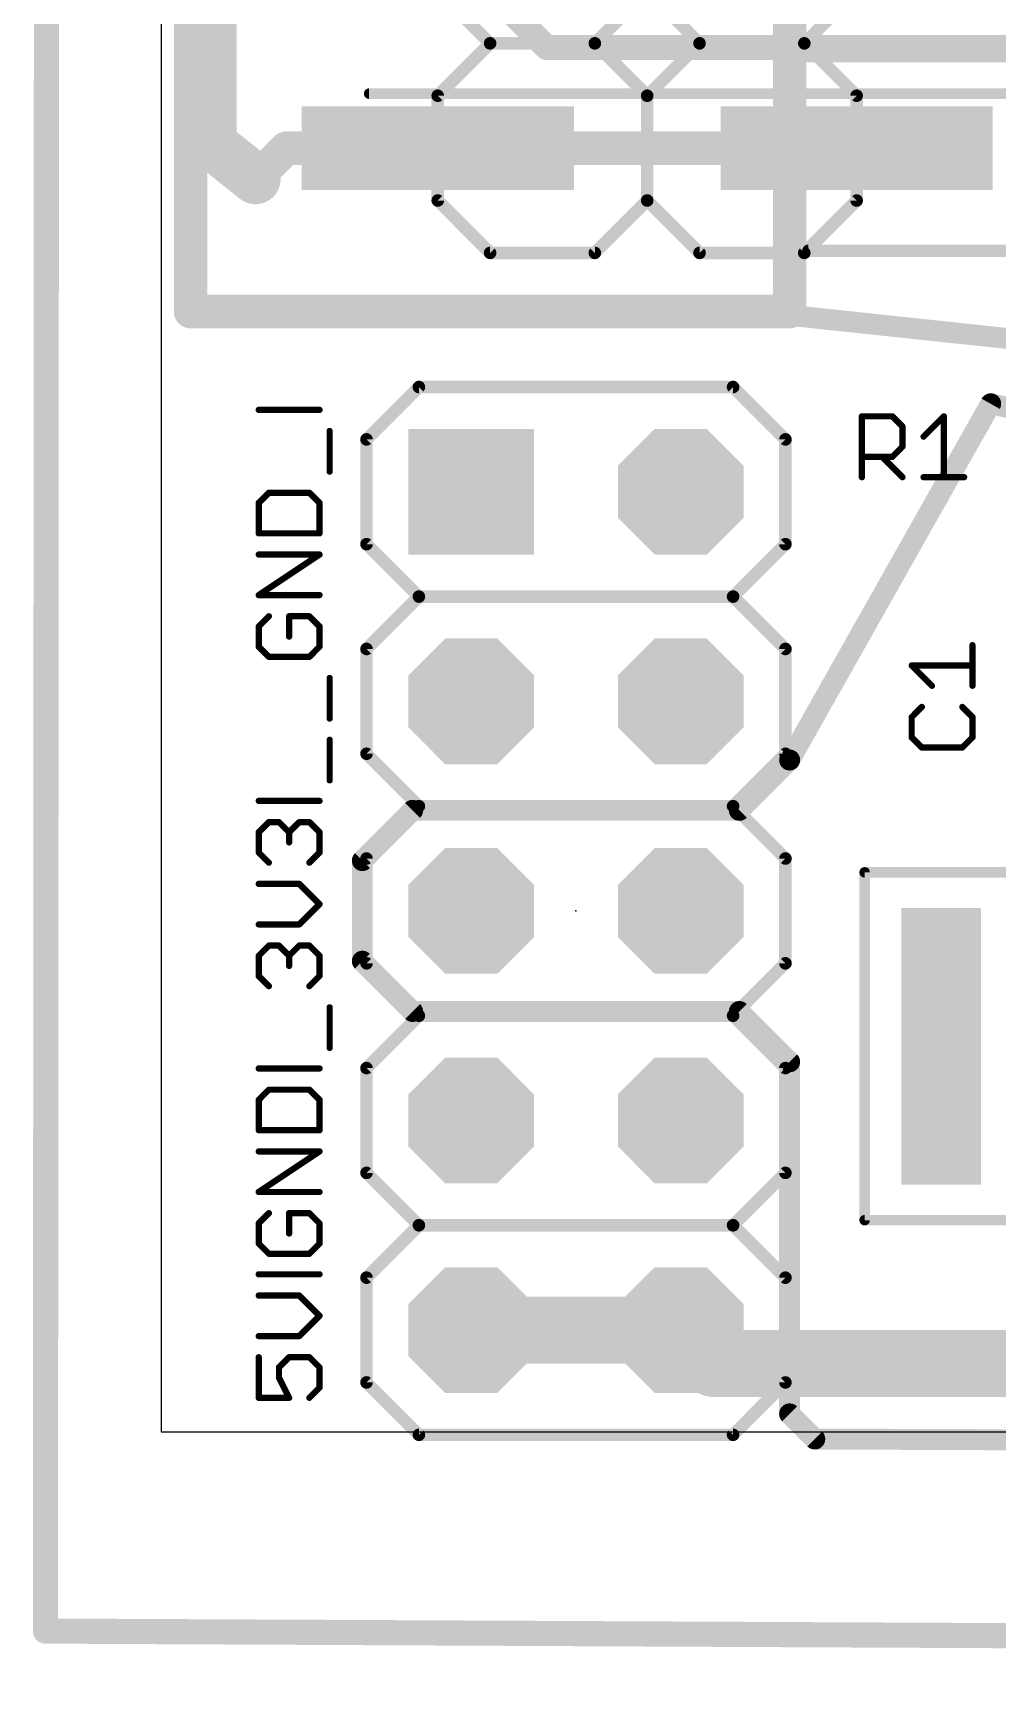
# Model space of a CAD drawing. Extents: x -1.6 to 81.6, y -2 to 51.3.
# Drawn here: x -1.56 to 10.14, y -1.96 to 17.96 of the extents above; entities that cross this region are included whole.
import ezdxf

# ---------------------------------------------------------------- set-up
doc = ezdxf.new("R2010")
doc.units = 0
for name, color, linetype in [('1', 22, 'CONTINUOUS'), ('16', 175, 'CONTINUOUS'), ('17', 82, 'CONTINUOUS'), ('20', 7, 'CONTINUOUS'), ('21', 253, 'CONTINUOUS'), ('22', 253, 'CONTINUOUS'), ('23', 7, 'CONTINUOUS'), ('25', 253, 'CONTINUOUS')]:
    doc.layers.add(name, color=color, linetype=linetype)

# ---------------------------------------------------------------- blocks, each defined once
blk = doc.blocks.new('SQUAREP')
blk.add_solid([(-0.5, -0.5), (0.5, -0.5), (-0.5, 0.5), (0.5, 0.5)])
blk = doc.blocks.new('OCTAGONP')
at = {"const_width": 0.5}
blk.add_lwpolyline([(-0.25, -0.1036), (-0.25, 0.1036), (-0.1036, 0.25), (0.1036, 0.25), (0.25, 0.1036), (0.25, -0.1036), (0.1036, -0.25), (-0.1036, -0.25), (-0.25, -0.1036), (-0.25, 0.1036)], dxfattribs=at)
blk = doc.blocks.new('RECT')
blk.add_solid([(-0.5, -0.5), (0.5, -0.5), (-0.5, 0.5), (0.5, 0.5)])

msp = doc.modelspace()

# ---------------------------------------------------------------- linework, layer by layer
at = {"layer": '1'}
for points, const_width in [([(0.3556, 41.0972), (0.3556, 14.5796)], 0.4064), ([(4.6736, 17.78), (3.3528, 19.1008)], 0.3048), ([(0.6096, 18.4404), (0.6096, 16.6116)], 0.6096), ([(7.62, 14.5796), (7.62, 18.6944)], 0.4064), ([(8.89, 17.78), (4.6736, 17.78)], 0.3048), ([(27.94, 17.78), (8.89, 17.78)], 0.3048), ([(7.62, 17.7292), (38.6588, 17.7292)], 0.254), ([(7.6708, 14.5288), (7.62, 17.7292)], 0.254), ([(0.6096, 16.6116), (1.1424, 16.1854)], 0.6096), ([(1.5178, 16.5608), (1.1424, 16.1854)], 0.4064), ([(8.4328, 16.5608), (1.5178, 16.5608)], 0.4064), ([(0.3556, 14.5796), (7.62, 14.5796)], 0.4064), ([(37.7952, 11.3284), (7.6708, 14.5288)], 0.254), ([(10.0584, 13.462), (7.62, 9.144)], 0.254), ([(10.9728, 13.2588), (10.0584, 13.462)], 0.254), ([(7.62, 9.144), (7.0104, 8.5344)], 0.254), ([(3.048, 8.5344), (2.4384, 7.9248)], 0.254), ([(7.0104, 8.5344), (3.048, 8.5344)], 0.254), ([(2.4384, 7.9248), (2.4384, 6.7056)], 0.254), ([(2.4384, 6.7056), (3.048, 6.096)], 0.254), ([(3.048, 6.096), (7.0104, 6.096)], 0.254), ([(7.0104, 6.096), (7.62, 5.4864)], 0.254), ([(7.62, 5.4864), (7.62, 1.2192)], 0.254), ([(3.7592, 2.2352), (6.2992, 2.2352)], 0.8128), ([(7.62, 1.2192), (7.9248, 0.9144)], 0.254), ([(7.9248, 0.9144), (20.8788, 0.8636)], 0.254)]:
    msp.add_lwpolyline(points, dxfattribs=dict(at, const_width=const_width))
for points, const_width in [([(4.6736, 17.8562, 1), (4.6736, 17.7038)], 0.1524), ([(8.89, 17.8562, 1), (8.89, 17.7038)], 0.1524), ([(8.89, 17.7038, 1), (8.89, 17.8562)], 0.1524), ([(4.6197, 17.7261, 1), (4.7275, 17.8339)], 0.1524), ([(7.62, 17.7927, 1), (7.62, 17.6657)], 0.127), ([(7.6835, 17.7302, 1), (7.5565, 17.7282)], 0.127), ([(0.7048, 16.7306, 1), (0.5144, 16.4926)], 0.3048), ([(0.4572, 16.6116, 1), (0.762, 16.6116)], 0.3048), ([(1.5178, 16.6624, 1), (1.5178, 16.4592)], 0.2032), ([(1.5896, 16.489, 1), (1.446, 16.6326)], 0.2032), ([(8.4328, 16.4592, 1), (8.4328, 16.6624)], 0.2032), ([(1.0472, 16.0664, 1), (1.2376, 16.3044)], 0.3048), ([(1.0705, 16.2572, 1), (1.2142, 16.1135)], 0.2032), ([(0.3556, 14.6812, 1), (0.3556, 14.478)], 0.2032), ([(7.62, 14.478, 1), (7.62, 14.6812)], 0.2032), ([(0.254, 14.5796, 1), (0.4572, 14.5796)], 0.2032), ([(7.5184, 14.5796, 1), (7.7216, 14.5796)], 0.2032), ([(7.6775, 14.5919, 1), (7.6641, 14.4657)], 0.127), ([(7.6073, 14.5278, 1), (7.7343, 14.5298)], 0.127), ([(10.0722, 13.524, 1), (10.0446, 13.4)], 0.127), ([(10.1137, 13.4308, 1), (10.0031, 13.4932)], 0.127), ([(7.5647, 9.1752, 1), (7.6753, 9.1128)], 0.127), ([(7.6649, 9.0991, 1), (7.5751, 9.1889)], 0.127), ([(3.048, 8.5979, 1), (3.048, 8.4709)], 0.127), ([(3.0929, 8.4895, 1), (3.0031, 8.5793)], 0.127), ([(6.9655, 8.5793, 1), (7.0553, 8.4895)], 0.127), ([(7.0104, 8.4709, 1), (7.0104, 8.5979)], 0.127), ([(2.5019, 7.9248, 1), (2.3749, 7.9248)], 0.127), ([(2.3935, 7.9697, 1), (2.4833, 7.8799)], 0.127), ([(2.4833, 6.7505, 1), (2.3935, 6.6607)], 0.127), ([(2.3749, 6.7056, 1), (2.5019, 6.7056)], 0.127), ([(3.048, 6.1595, 1), (3.048, 6.0325)], 0.127), ([(3.0031, 6.0511, 1), (3.0929, 6.1409)], 0.127), ([(7.0553, 6.1409, 1), (6.9655, 6.0511)], 0.127), ([(7.0104, 6.0325, 1), (7.0104, 6.1595)], 0.127), ([(7.6835, 5.4864, 1), (7.5565, 5.4864)], 0.127), ([(7.5751, 5.4415, 1), (7.6649, 5.5313)], 0.127), ([(3.7592, 2.4384, 1), (3.7592, 2.032)], 0.4064), ([(6.2992, 2.032, 1), (6.2992, 2.4384)], 0.4064), ([(7.6649, 1.2641, 1), (7.5751, 1.1743)], 0.127), ([(7.5565, 1.2192, 1), (7.6835, 1.2192)], 0.127), ([(7.925, 0.9779, 1), (7.9246, 0.8509)], 0.127), ([(7.8799, 0.8695, 1), (7.9697, 0.9593)], 0.127)]:
    msp.add_lwpolyline(points, format="xyb", dxfattribs=dict(at, const_width=const_width))
at = {"layer": '16'}
for points, const_width in [([(-1.405, -1.4133), (-1.3716, 51.129)], 0.3048), ([(6.7056, 1.8288), (6.2992, 2.2352)], 0.6096), ([(13.24, 1.8288), (6.7056, 1.8288)], 0.8128), ([(80.8248, -1.8072), (-1.405, -1.4133)], 0.3048)]:
    msp.add_lwpolyline(points, dxfattribs=dict(at, const_width=const_width))
for points, const_width in [([(6.407, 2.343, 1), (6.1914, 2.1274)], 0.3048), ([(6.7056, 2.032, 1), (6.7056, 1.6256)], 0.4064), ([(6.5978, 1.721, 1), (6.8134, 1.9366)], 0.3048), ([(-1.4046, -1.3371, 1), (-1.4054, -1.4894)], 0.1524), ([(-1.4812, -1.4132, 1), (-1.3288, -1.4133)], 0.1524)]:
    msp.add_lwpolyline(points, format="xyb", dxfattribs=dict(at, const_width=const_width))
at = {"layer": '20'}
for p, q in [((0, 51), (0, 1)), ((0, 1), (81, 1))]:
    msp.add_line(p, q, dxfattribs=at)
at = {"layer": '21'}
for points, const_width in [([(3.9878, 17.8308), (3.3528, 18.4658)], 0.1524), ([(5.8928, 18.4658), (5.2578, 17.8308)], 0.1524), ([(6.5278, 17.8308), (5.8928, 18.4658)], 0.1524), ([(8.4328, 18.4658), (7.7978, 17.8308)], 0.1524), ([(3.3528, 17.1958), (3.9878, 17.8308)], 0.1524), ([(5.2578, 17.8308), (3.9878, 17.8308)], 0.1524), ([(5.2578, 17.8308), (5.8928, 17.1958)], 0.1524), ([(5.8928, 17.1958), (6.5278, 17.8308)], 0.1524), ([(7.7978, 17.8308), (6.5278, 17.8308)], 0.1524), ([(7.7978, 17.8308), (8.4328, 17.1958)], 0.1524), ([(3.3528, 17.1958), (3.3528, 15.9258)], 0.1524), ([(5.8928, 17.1958), (5.8928, 15.9258)], 0.1524), ([(8.4328, 17.1958), (8.4328, 15.9258)], 0.1524), ([(3.9878, 15.2908), (3.3528, 15.9258)], 0.1524), ([(5.8928, 15.9258), (5.2578, 15.2908)], 0.1524), ([(6.5278, 15.2908), (5.8928, 15.9258)], 0.1524), ([(8.4328, 15.9258), (7.7978, 15.2908)], 0.1524), ([(5.2578, 15.2908), (3.9878, 15.2908)], 0.1524), ([(7.7978, 15.2908), (6.5278, 15.2908)], 0.1524), ([(3.1242, 13.6652), (2.4892, 13.0302)], 0.1524), ([(3.1242, 13.6652), (6.9342, 13.6652)], 0.1524), ([(6.9342, 13.6652), (7.5692, 13.0302)], 0.1524), ([(2.4892, 13.0302), (2.4892, 11.7602)], 0.1524), ([(7.5692, 13.0302), (7.5692, 11.7602)], 0.1524), ([(2.4892, 11.7602), (3.1242, 11.1252)], 0.1524), ([(7.5692, 11.7602), (6.9342, 11.1252)], 0.1524), ([(3.1242, 11.1252), (2.4892, 10.4902)], 0.1524), ([(6.9342, 11.1252), (3.1242, 11.1252)], 0.1524), ([(6.9342, 11.1252), (7.5692, 10.4902)], 0.1524), ([(2.4892, 10.4902), (2.4892, 9.2202)], 0.1524), ([(7.5692, 10.4902), (7.5692, 9.2202)], 0.1524), ([(2.4892, 9.2202), (3.1242, 8.5852)], 0.1524), ([(7.5692, 9.2202), (6.9342, 8.5852)], 0.1524), ([(3.1242, 8.5852), (2.4892, 7.9502)], 0.1524), ([(6.9342, 8.5852), (3.1242, 8.5852)], 0.1524), ([(6.9342, 8.5852), (7.5692, 7.9502)], 0.1524), ([(2.4892, 7.9502), (2.4892, 6.6802)], 0.1524), ([(7.5692, 7.9502), (7.5692, 6.6802)], 0.1524), ([(12.7459, 7.783), (8.5295, 7.783)], 0.127), ([(8.5295, 7.783), (8.5295, 3.5666)], 0.127), ([(2.4892, 6.6802), (3.1242, 6.0452)], 0.1524), ([(7.5692, 6.6802), (6.9342, 6.0452)], 0.1524), ([(3.1242, 6.0452), (2.4892, 5.4102)], 0.1524), ([(6.9342, 6.0452), (3.1242, 6.0452)], 0.1524), ([(6.9342, 6.0452), (7.5692, 5.4102)], 0.1524), ([(2.4892, 5.4102), (2.4892, 4.1402)], 0.1524), ([(7.5692, 5.4102), (7.5692, 4.1402)], 0.1524), ([(2.4892, 4.1402), (3.1242, 3.5052)], 0.1524), ([(7.5692, 4.1402), (6.9342, 3.5052)], 0.1524), ([(8.5295, 3.5666), (12.7459, 3.5666)], 0.127), ([(3.1242, 3.5052), (2.4892, 2.8702)], 0.1524), ([(6.9342, 3.5052), (3.1242, 3.5052)], 0.1524), ([(6.9342, 3.5052), (7.5692, 2.8702)], 0.1524), ([(2.4892, 2.8702), (2.4892, 1.6002)], 0.1524), ([(7.5692, 2.8702), (7.5692, 1.6002)], 0.1524), ([(2.4892, 1.6002), (3.1242, 0.9652)], 0.1524), ([(7.5692, 1.6002), (6.9342, 0.9652)], 0.1524), ([(6.9342, 0.9652), (3.1242, 0.9652)], 0.1524)]:
    msp.add_lwpolyline(points, dxfattribs=dict(at, const_width=const_width))
for points, const_width in [([(3.9878, 17.8689, 1), (3.9878, 17.7927)], 0.0762), ([(4.0147, 17.8039, 1), (3.9609, 17.8577)], 0.0762), ([(3.9609, 17.8039, 1), (4.0147, 17.8577)], 0.0762), ([(5.2847, 17.8577, 1), (5.2309, 17.8039)], 0.0762), ([(5.2309, 17.8577, 1), (5.2847, 17.8039)], 0.0762), ([(5.2578, 17.7927, 1), (5.2578, 17.8689)], 0.0762), ([(6.5278, 17.8689, 1), (6.5278, 17.7927)], 0.0762), ([(6.5547, 17.8039, 1), (6.5009, 17.8577)], 0.0762), ([(6.5009, 17.8039, 1), (6.5547, 17.8577)], 0.0762), ([(7.8247, 17.8577, 1), (7.7709, 17.8039)], 0.0762), ([(7.7709, 17.8577, 1), (7.8247, 17.8039)], 0.0762), ([(7.7978, 17.7927, 1), (7.7978, 17.8689)], 0.0762), ([(3.3909, 17.1958, 1), (3.3147, 17.1958)], 0.0762), ([(3.3259, 17.2227, 1), (3.3797, 17.1689)], 0.0762), ([(5.9309, 17.1958, 1), (5.8547, 17.1958)], 0.0762), ([(5.8659, 17.2227, 1), (5.9197, 17.1689)], 0.0762), ([(5.8659, 17.1689, 1), (5.9197, 17.2227)], 0.0762), ([(8.4709, 17.1958, 1), (8.3947, 17.1958)], 0.0762), ([(8.4059, 17.1689, 1), (8.4597, 17.2227)], 0.0762), ([(3.3147, 15.9258, 1), (3.3909, 15.9258)], 0.0762), ([(3.3797, 15.9527, 1), (3.3259, 15.8989)], 0.0762), ([(5.8547, 15.9258, 1), (5.9309, 15.9258)], 0.0762), ([(5.9197, 15.9527, 1), (5.8659, 15.8989)], 0.0762), ([(5.9197, 15.8989, 1), (5.8659, 15.9527)], 0.0762), ([(8.3947, 15.9258, 1), (8.4709, 15.9258)], 0.0762), ([(8.4597, 15.8989, 1), (8.4059, 15.9527)], 0.0762), ([(3.9878, 15.3289, 1), (3.9878, 15.2527)], 0.0762), ([(3.9609, 15.2639, 1), (4.0147, 15.3177)], 0.0762), ([(5.2309, 15.3177, 1), (5.2847, 15.2639)], 0.0762), ([(5.2578, 15.2527, 1), (5.2578, 15.3289)], 0.0762), ([(6.5278, 15.3289, 1), (6.5278, 15.2527)], 0.0762), ([(6.5009, 15.2639, 1), (6.5547, 15.3177)], 0.0762), ([(7.7709, 15.3177, 1), (7.8247, 15.2639)], 0.0762), ([(7.7978, 15.2527, 1), (7.7978, 15.3289)], 0.0762), ([(3.1242, 13.7033, 1), (3.1242, 13.6271)], 0.0762), ([(3.1511, 13.6383, 1), (3.0973, 13.6921)], 0.0762), ([(6.9611, 13.6921, 1), (6.9073, 13.6383)], 0.0762), ([(6.9342, 13.6271, 1), (6.9342, 13.7033)], 0.0762), ([(2.5273, 13.0302, 1), (2.4511, 13.0302)], 0.0762), ([(2.4623, 13.0571, 1), (2.5161, 13.0033)], 0.0762), ([(7.6073, 13.0302, 1), (7.5311, 13.0302)], 0.0762), ([(7.5423, 13.0033, 1), (7.5961, 13.0571)], 0.0762), ([(2.4511, 11.7602, 1), (2.5273, 11.7602)], 0.0762), ([(2.5161, 11.7871, 1), (2.4623, 11.7333)], 0.0762), ([(7.5311, 11.7602, 1), (7.6073, 11.7602)], 0.0762), ([(7.5961, 11.7333, 1), (7.5423, 11.7871)], 0.0762), ([(3.1242, 11.1633, 1), (3.1242, 11.0871)], 0.0762), ([(3.1511, 11.0983, 1), (3.0973, 11.1521)], 0.0762), ([(3.0973, 11.0983, 1), (3.1511, 11.1521)], 0.0762), ([(6.9611, 11.1521, 1), (6.9073, 11.0983)], 0.0762), ([(6.9073, 11.1521, 1), (6.9611, 11.0983)], 0.0762), ([(6.9342, 11.0871, 1), (6.9342, 11.1633)], 0.0762), ([(2.5273, 10.4902, 1), (2.4511, 10.4902)], 0.0762), ([(7.6073, 10.4902, 1), (7.5311, 10.4902)], 0.0762), ([(2.4623, 10.5171, 1), (2.5161, 10.4633)], 0.0762), ([(7.5423, 10.4633, 1), (7.5961, 10.5171)], 0.0762), ([(2.4511, 9.2202, 1), (2.5273, 9.2202)], 0.0762), ([(2.5161, 9.2471, 1), (2.4623, 9.1933)], 0.0762), ([(7.5311, 9.2202, 1), (7.6073, 9.2202)], 0.0762), ([(7.5961, 9.1933, 1), (7.5423, 9.2471)], 0.0762), ([(3.1242, 8.6233, 1), (3.1242, 8.5471)], 0.0762), ([(3.1511, 8.5583, 1), (3.0973, 8.6121)], 0.0762), ([(3.0973, 8.5583, 1), (3.1511, 8.6121)], 0.0762), ([(6.9611, 8.6121, 1), (6.9073, 8.5583)], 0.0762), ([(6.9073, 8.6121, 1), (6.9611, 8.5583)], 0.0762), ([(6.9342, 8.5471, 1), (6.9342, 8.6233)], 0.0762), ([(2.5273, 7.9502, 1), (2.4511, 7.9502)], 0.0762), ([(2.4623, 7.9771, 1), (2.5161, 7.9233)], 0.0762), ([(7.6073, 7.9502, 1), (7.5311, 7.9502)], 0.0762), ([(7.5423, 7.9233, 1), (7.5961, 7.9771)], 0.0762), ([(8.5612, 7.783, 1), (8.4977, 7.783)], 0.0635), ([(8.5295, 7.8147, 1), (8.5295, 7.7512)], 0.0635), ([(2.4511, 6.6802, 1), (2.5273, 6.6802)], 0.0762), ([(2.5161, 6.7071, 1), (2.4623, 6.6533)], 0.0762), ([(7.5311, 6.6802, 1), (7.6073, 6.6802)], 0.0762), ([(7.5961, 6.6533, 1), (7.5423, 6.7071)], 0.0762), ([(3.1242, 6.0833, 1), (3.1242, 6.0071)], 0.0762), ([(3.1511, 6.0183, 1), (3.0973, 6.0721)], 0.0762), ([(3.0973, 6.0183, 1), (3.1511, 6.0721)], 0.0762), ([(6.9611, 6.0721, 1), (6.9073, 6.0183)], 0.0762), ([(6.9073, 6.0721, 1), (6.9611, 6.0183)], 0.0762), ([(6.9342, 6.0071, 1), (6.9342, 6.0833)], 0.0762), ([(2.5273, 5.4102, 1), (2.4511, 5.4102)], 0.0762), ([(2.4623, 5.4371, 1), (2.5161, 5.3833)], 0.0762), ([(7.6073, 5.4102, 1), (7.5311, 5.4102)], 0.0762), ([(7.5423, 5.3833, 1), (7.5961, 5.4371)], 0.0762), ([(2.5161, 4.1671, 1), (2.4623, 4.1133)], 0.0762), ([(7.5961, 4.1133, 1), (7.5423, 4.1671)], 0.0762), ([(2.4511, 4.1402, 1), (2.5273, 4.1402)], 0.0762), ([(7.5311, 4.1402, 1), (7.6073, 4.1402)], 0.0762), ([(8.5295, 3.5983, 1), (8.5295, 3.5348)], 0.0635), ([(8.4977, 3.5666, 1), (8.5612, 3.5666)], 0.0635), ([(3.1242, 3.5433, 1), (3.1242, 3.4671)], 0.0762), ([(3.1511, 3.4783, 1), (3.0973, 3.5321)], 0.0762), ([(3.0973, 3.4783, 1), (3.1511, 3.5321)], 0.0762), ([(6.9611, 3.5321, 1), (6.9073, 3.4783)], 0.0762), ([(6.9073, 3.5321, 1), (6.9611, 3.4783)], 0.0762), ([(6.9342, 3.4671, 1), (6.9342, 3.5433)], 0.0762), ([(2.5273, 2.8702, 1), (2.4511, 2.8702)], 0.0762), ([(2.4623, 2.8971, 1), (2.5161, 2.8433)], 0.0762), ([(7.6073, 2.8702, 1), (7.5311, 2.8702)], 0.0762), ([(7.5423, 2.8433, 1), (7.5961, 2.8971)], 0.0762), ([(2.4511, 1.6002, 1), (2.5273, 1.6002)], 0.0762), ([(2.5161, 1.6271, 1), (2.4623, 1.5733)], 0.0762), ([(7.5311, 1.6002, 1), (7.6073, 1.6002)], 0.0762), ([(7.5961, 1.5733, 1), (7.5423, 1.6271)], 0.0762), ([(3.1242, 1.0033, 1), (3.1242, 0.9271)], 0.0762), ([(3.0973, 0.9383, 1), (3.1511, 0.9921)], 0.0762), ([(6.9073, 0.9921, 1), (6.9611, 0.9383)], 0.0762), ([(6.9342, 0.9271, 1), (6.9342, 1.0033)], 0.0762)]:
    msp.add_lwpolyline(points, format="xyb", dxfattribs=dict(at, const_width=const_width))
at = {"layer": '22', "const_width": 0.127}
msp.add_lwpolyline([(2.52, 17.2212), (20.32, 17.2212)], dxfattribs=at)
at = {"layer": '22', "const_width": 0.0635}
msp.add_lwpolyline([(2.52, 17.2529, 1), (2.52, 17.1895)], format="xyb", dxfattribs=at)
at = {"layer": '23'}
msp.add_point((5.0292, 7.3152), dxfattribs=at)
at = {"layer": '25'}
for points, const_width in [([(10.8204, 15.3162), (7.8486, 15.3162)], 0.1524), ([(1.1819, 13.3886), (1.9191, 13.3886)], 0.0762), ([(8.4963, 12.5725), (8.4963, 13.3097)], 0.0762), ([(8.4963, 13.3097), (8.8649, 13.3097)], 0.0762), ([(8.8649, 13.3097), (8.9878, 13.1869)], 0.0762), ([(9.2447, 13.064), (9.4905, 13.3097)], 0.0762), ([(9.4905, 13.3097), (9.4905, 12.5725)], 0.0762), ([(2.042, 12.6401), (2.042, 13.1316)], 0.0762), ([(8.9878, 13.1869), (8.9878, 12.9411)], 0.0762), ([(8.9878, 12.9411), (8.8649, 12.8182)], 0.0762), ([(8.8649, 12.8182), (8.4963, 12.8182)], 0.0762), ([(8.742, 12.8182), (8.9878, 12.5725)], 0.0762), ([(9.2447, 12.5725), (9.7362, 12.5725)], 0.0762), ([(1.3047, 12.3832), (1.1819, 12.2603)], 0.0762), ([(1.7962, 12.3832), (1.3047, 12.3832)], 0.0762), ([(1.9191, 12.2603), (1.7962, 12.3832)], 0.0762), ([(1.1819, 12.2603), (1.1819, 11.8917)], 0.0762), ([(1.9191, 11.8917), (1.9191, 12.2603)], 0.0762), ([(1.1819, 11.8917), (1.9191, 11.8917)], 0.0762), ([(1.1819, 11.1433), (1.9191, 11.6348)], 0.0762), ([(1.9191, 11.6348), (1.1819, 11.6348)], 0.0762), ([(1.9191, 11.1433), (1.1819, 11.1433)], 0.0762), ([(1.3047, 10.8864), (1.1819, 10.7635)], 0.0762), ([(1.1819, 10.7635), (1.1819, 10.5178)], 0.0762), ([(1.7962, 10.8864), (1.5505, 10.8864)], 0.0762), ([(1.5505, 10.8864), (1.5505, 10.6406)], 0.0762), ([(1.9191, 10.7635), (1.7962, 10.8864)], 0.0762), ([(1.9191, 10.5178), (1.9191, 10.7635)], 0.0762), ([(9.8376, 10.0444), (9.8376, 10.5359)], 0.0762), ([(1.1819, 10.5178), (1.3047, 10.3949)], 0.0762), ([(1.3047, 10.3949), (1.7962, 10.3949)], 0.0762), ([(1.7962, 10.3949), (1.9191, 10.5178)], 0.0762), ([(2.042, 9.6465), (2.042, 10.138)], 0.0762), ([(9.3461, 10.0444), (9.1003, 10.2902)], 0.0762), ([(9.1003, 10.2902), (9.8376, 10.2902)], 0.0762), ([(9.2232, 9.7875), (9.1003, 9.6646)], 0.0762), ([(9.8376, 9.6646), (9.7147, 9.7875)], 0.0762), ([(9.1003, 9.6646), (9.1003, 9.4189)], 0.0762), ([(9.8376, 9.4189), (9.8376, 9.6646)], 0.0762), ([(2.042, 8.8981), (2.042, 9.3895)], 0.0762), ([(9.1003, 9.4189), (9.2232, 9.296)], 0.0762), ([(9.7147, 9.296), (9.8376, 9.4189)], 0.0762), ([(9.2232, 9.296), (9.7147, 9.296)], 0.0762), ([(1.1819, 8.6486), (1.9191, 8.6486)], 0.0762), ([(1.1819, 8.2688), (1.3047, 8.3917)], 0.0762), ([(1.3047, 8.3917), (1.4276, 8.3917)], 0.0762), ([(1.4276, 8.3917), (1.5505, 8.2688)], 0.0762), ([(1.5505, 8.2688), (1.6734, 8.3917)], 0.0762), ([(1.6734, 8.3917), (1.7962, 8.3917)], 0.0762), ([(1.7962, 8.3917), (1.9191, 8.2688)], 0.0762), ([(1.1819, 8.023), (1.1819, 8.2688)], 0.0762), ([(1.5505, 8.2688), (1.5505, 8.1459)], 0.0762), ([(1.9191, 8.2688), (1.9191, 8.023)], 0.0762), ([(1.3047, 7.9002), (1.1819, 8.023)], 0.0762), ([(1.9191, 8.023), (1.7962, 7.9002)], 0.0762), ([(1.6734, 7.6432), (1.1819, 7.6432)], 0.0762), ([(1.9191, 7.3975), (1.6734, 7.6432)], 0.0762), ([(1.6734, 7.1518), (1.9191, 7.3975)], 0.0762), ([(1.1819, 7.1518), (1.6734, 7.1518)], 0.0762), ([(1.1819, 6.772), (1.3047, 6.8948)], 0.0762), ([(1.1819, 6.5262), (1.1819, 6.772)], 0.0762), ([(1.3047, 6.8948), (1.4276, 6.8948)], 0.0762), ([(1.4276, 6.8948), (1.5505, 6.772)], 0.0762), ([(1.5505, 6.772), (1.6734, 6.8948)], 0.0762), ([(1.5505, 6.772), (1.5505, 6.6491)], 0.0762), ([(1.6734, 6.8948), (1.7962, 6.8948)], 0.0762), ([(1.7962, 6.8948), (1.9191, 6.772)], 0.0762), ([(1.9191, 6.772), (1.9191, 6.5262)], 0.0762), ([(1.3047, 6.4033), (1.1819, 6.5262)], 0.0762), ([(1.9191, 6.5262), (1.7962, 6.4033)], 0.0762), ([(2.042, 5.6549), (2.042, 6.1464)], 0.0762), ([(1.1819, 5.4055), (1.9191, 5.4055)], 0.0762), ([(1.3047, 5.1485), (1.1819, 5.0256)], 0.0762), ([(1.7962, 5.1485), (1.3047, 5.1485)], 0.0762), ([(1.9191, 5.0256), (1.7962, 5.1485)], 0.0762), ([(1.1819, 5.0256), (1.1819, 4.657)], 0.0762), ([(1.9191, 4.657), (1.9191, 5.0256)], 0.0762), ([(1.1819, 4.657), (1.9191, 4.657)], 0.0762), ([(1.1819, 3.9086), (1.9191, 4.4001)], 0.0762), ([(1.9191, 4.4001), (1.1819, 4.4001)], 0.0762), ([(1.9191, 3.9086), (1.1819, 3.9086)], 0.0762), ([(1.3047, 3.6517), (1.1819, 3.5288)], 0.0762), ([(1.7962, 3.6517), (1.5505, 3.6517)], 0.0762), ([(1.5505, 3.6517), (1.5505, 3.4059)], 0.0762), ([(1.9191, 3.5288), (1.7962, 3.6517)], 0.0762), ([(1.1819, 3.5288), (1.1819, 3.2831)], 0.0762), ([(1.9191, 3.2831), (1.9191, 3.5288)], 0.0762), ([(1.1819, 3.2831), (1.3047, 3.1602)], 0.0762), ([(1.3047, 3.1602), (1.7962, 3.1602)], 0.0762), ([(1.7962, 3.1602), (1.9191, 3.2831)], 0.0762), ([(1.1819, 2.9107), (1.9191, 2.9107)], 0.0762), ([(1.6734, 2.6538), (1.1819, 2.6538)], 0.0762), ([(1.9191, 2.4081), (1.6734, 2.6538)], 0.0762), ([(1.6734, 2.1623), (1.9191, 2.4081)], 0.0762), ([(1.1819, 2.1623), (1.6734, 2.1623)], 0.0762), ([(1.1819, 1.9054), (1.1819, 1.4139)], 0.0762), ([(1.4276, 1.7825), (1.5505, 1.9054)], 0.0762), ([(1.4276, 1.6596), (1.4276, 1.7825)], 0.0762), ([(1.5505, 1.9054), (1.7962, 1.9054)], 0.0762), ([(1.7962, 1.9054), (1.9191, 1.7825)], 0.0762), ([(1.9191, 1.7825), (1.9191, 1.5368)], 0.0762), ([(1.5505, 1.4139), (1.4276, 1.6596)], 0.0762), ([(1.1819, 1.4139), (1.5505, 1.4139)], 0.0762), ([(1.9191, 1.5368), (1.7962, 1.4139)], 0.0762)]:
    msp.add_lwpolyline(points, dxfattribs=dict(at, const_width=const_width))
for points, const_width in [([(7.8486, 15.3543, 1), (7.8486, 15.2781)], 0.0762), ([(1.1819, 13.4076, 1), (1.1819, 13.3695)], 0.0381), ([(1.9191, 13.3695, 1), (1.9191, 13.4076)], 0.0381), ([(8.5153, 13.3097, 1), (8.4772, 13.3097)], 0.0381), ([(8.4963, 13.3288, 1), (8.4963, 13.2907)], 0.0381), ([(8.8784, 13.3232, 1), (8.8514, 13.2963)], 0.0381), ([(8.8649, 13.2907, 1), (8.8649, 13.3288)], 0.0381), ([(9.5095, 13.3097, 1), (9.4714, 13.3097)], 0.0381), ([(9.5039, 13.2963, 1), (9.477, 13.3232)], 0.0381), ([(2.061, 13.1316, 1), (2.0229, 13.1316)], 0.0381), ([(9.0068, 13.1869, 1), (8.9687, 13.1869)], 0.0381), ([(8.9743, 13.1734, 1), (9.0013, 13.2003)], 0.0381), ([(8.9687, 12.9411, 1), (9.0068, 12.9411)], 0.0381), ([(9.0013, 12.9276, 1), (8.9743, 12.9546)], 0.0381), ([(9.2312, 13.0775, 1), (9.2582, 13.0505)], 0.0381), ([(8.4963, 12.8373, 1), (8.4963, 12.7992)], 0.0381), ([(8.7555, 12.8317, 1), (8.7286, 12.8048)], 0.0381), ([(8.8514, 12.8317, 1), (8.8784, 12.8048)], 0.0381), ([(8.8649, 12.7992, 1), (8.8649, 12.8373)], 0.0381), ([(2.0229, 12.6401, 1), (2.061, 12.6401)], 0.0381), ([(8.4772, 12.5725, 1), (8.5153, 12.5725)], 0.0381), ([(8.9743, 12.559, 1), (9.0013, 12.586)], 0.0381), ([(9.2447, 12.5915, 1), (9.2447, 12.5534)], 0.0381), ([(9.4714, 12.5725, 1), (9.5095, 12.5725)], 0.0381), ([(9.7362, 12.5534, 1), (9.7362, 12.5915)], 0.0381), ([(1.3047, 12.4023, 1), (1.3047, 12.3642)], 0.0381), ([(1.3182, 12.3697, 1), (1.2913, 12.3967)], 0.0381), ([(1.8097, 12.3967, 1), (1.7828, 12.3697)], 0.0381), ([(1.7962, 12.3642, 1), (1.7962, 12.4023)], 0.0381), ([(1.2009, 12.2603, 1), (1.1628, 12.2603)], 0.0381), ([(1.1684, 12.2738, 1), (1.1953, 12.2469)], 0.0381), ([(1.9382, 12.2603, 1), (1.9001, 12.2603)], 0.0381), ([(1.9056, 12.2469, 1), (1.9326, 12.2738)], 0.0381), ([(1.1819, 11.9108, 1), (1.1819, 11.8727)], 0.0381), ([(1.1628, 11.8917, 1), (1.2009, 11.8917)], 0.0381), ([(1.9001, 11.8917, 1), (1.9382, 11.8917)], 0.0381), ([(1.9191, 11.8727, 1), (1.9191, 11.9108)], 0.0381), ([(1.1819, 11.6538, 1), (1.1819, 11.6157)], 0.0381), ([(1.9297, 11.6189, 1), (1.9085, 11.6506)], 0.0381), ([(1.9191, 11.6157, 1), (1.9191, 11.6538)], 0.0381), ([(1.1819, 11.1624, 1), (1.1819, 11.1243)], 0.0381), ([(1.1713, 11.1592, 1), (1.1924, 11.1275)], 0.0381), ([(1.9191, 11.1243, 1), (1.9191, 11.1624)], 0.0381), ([(1.1684, 10.777, 1), (1.1953, 10.75)], 0.0381), ([(1.2009, 10.7635, 1), (1.1628, 10.7635)], 0.0381), ([(1.3182, 10.8729, 1), (1.2913, 10.8998)], 0.0381), ([(1.5505, 10.9054, 1), (1.5505, 10.8673)], 0.0381), ([(1.5695, 10.8864, 1), (1.5314, 10.8864)], 0.0381), ([(1.8097, 10.8998, 1), (1.7828, 10.8729)], 0.0381), ([(1.7962, 10.8673, 1), (1.7962, 10.9054)], 0.0381), ([(1.9382, 10.7635, 1), (1.9001, 10.7635)], 0.0381), ([(1.9056, 10.75, 1), (1.9326, 10.777)], 0.0381), ([(1.5314, 10.6406, 1), (1.5695, 10.6406)], 0.0381), ([(9.8566, 10.5359, 1), (9.8185, 10.5359)], 0.0381), ([(1.1953, 10.5312, 1), (1.1684, 10.5043)], 0.0381), ([(1.1628, 10.5178, 1), (1.2009, 10.5178)], 0.0381), ([(1.3047, 10.4139, 1), (1.3047, 10.3758)], 0.0381), ([(1.2913, 10.3814, 1), (1.3182, 10.4084)], 0.0381), ([(1.7828, 10.4084, 1), (1.8097, 10.3814)], 0.0381), ([(1.7962, 10.3758, 1), (1.7962, 10.4139)], 0.0381), ([(1.9001, 10.5178, 1), (1.9382, 10.5178)], 0.0381), ([(1.9326, 10.5043, 1), (1.9056, 10.5312)], 0.0381), ([(2.061, 10.138, 1), (2.0229, 10.138)], 0.0381), ([(9.1003, 10.3092, 1), (9.1003, 10.2711)], 0.0381), ([(9.1138, 10.3036, 1), (9.0869, 10.2767)], 0.0381), ([(9.8376, 10.2711, 1), (9.8376, 10.3092)], 0.0381), ([(9.3326, 10.031, 1), (9.3595, 10.0579)], 0.0381), ([(9.8185, 10.0444, 1), (9.8566, 10.0444)], 0.0381), ([(9.2367, 9.774, 1), (9.2097, 9.801)], 0.0381), ([(9.7282, 9.801, 1), (9.7012, 9.774)], 0.0381), ([(2.0229, 9.6465, 1), (2.061, 9.6465)], 0.0381), ([(9.1194, 9.6646, 1), (9.0813, 9.6646)], 0.0381), ([(9.0869, 9.6781, 1), (9.1138, 9.6512)], 0.0381), ([(9.8566, 9.6646, 1), (9.8185, 9.6646)], 0.0381), ([(9.8241, 9.6512, 1), (9.851, 9.6781)], 0.0381), ([(2.061, 9.3895, 1), (2.0229, 9.3895)], 0.0381), ([(9.1138, 9.4324, 1), (9.0869, 9.4054)], 0.0381), ([(9.0813, 9.4189, 1), (9.1194, 9.4189)], 0.0381), ([(9.8185, 9.4189, 1), (9.8566, 9.4189)], 0.0381), ([(9.851, 9.4054, 1), (9.8241, 9.4324)], 0.0381), ([(9.2232, 9.3151, 1), (9.2232, 9.277)], 0.0381), ([(9.2097, 9.2825, 1), (9.2367, 9.3095)], 0.0381), ([(9.7012, 9.3095, 1), (9.7282, 9.2825)], 0.0381), ([(9.7147, 9.277, 1), (9.7147, 9.3151)], 0.0381), ([(2.0229, 8.8981, 1), (2.061, 8.8981)], 0.0381), ([(1.1819, 8.6676, 1), (1.1819, 8.6295)], 0.0381), ([(1.9191, 8.6295, 1), (1.9191, 8.6676)], 0.0381), ([(1.3047, 8.4107, 1), (1.3047, 8.3726)], 0.0381), ([(1.3182, 8.3782, 1), (1.2913, 8.4051)], 0.0381), ([(1.4411, 8.4051, 1), (1.4141, 8.3782)], 0.0381), ([(1.4276, 8.3726, 1), (1.4276, 8.4107)], 0.0381), ([(1.6734, 8.4107, 1), (1.6734, 8.3726)], 0.0381), ([(1.6868, 8.3782, 1), (1.6599, 8.4051)], 0.0381), ([(1.8097, 8.4051, 1), (1.7828, 8.3782)], 0.0381), ([(1.7962, 8.3726, 1), (1.7962, 8.4107)], 0.0381), ([(1.1684, 8.2823, 1), (1.1953, 8.2553)], 0.0381), ([(1.2009, 8.2688, 1), (1.1628, 8.2688)], 0.0381), ([(1.5695, 8.2688, 1), (1.5314, 8.2688)], 0.0381), ([(1.537, 8.2823, 1), (1.564, 8.2553)], 0.0381), ([(1.537, 8.2553, 1), (1.564, 8.2823)], 0.0381), ([(1.9382, 8.2688, 1), (1.9001, 8.2688)], 0.0381), ([(1.9056, 8.2553, 1), (1.9326, 8.2823)], 0.0381), ([(1.1953, 8.0365, 1), (1.1684, 8.0096)], 0.0381), ([(1.1628, 8.023, 1), (1.2009, 8.023)], 0.0381), ([(1.5314, 8.1459, 1), (1.5695, 8.1459)], 0.0381), ([(1.9001, 8.023, 1), (1.9382, 8.023)], 0.0381), ([(1.9326, 8.0096, 1), (1.9056, 8.0365)], 0.0381), ([(1.2913, 7.8867, 1), (1.3182, 7.9136)], 0.0381), ([(1.7828, 7.9136, 1), (1.8097, 7.8867)], 0.0381), ([(1.1819, 7.6623, 1), (1.1819, 7.6242)], 0.0381), ([(1.6868, 7.6567, 1), (1.6599, 7.6298)], 0.0381), ([(1.6734, 7.6242, 1), (1.6734, 7.6623)], 0.0381), ([(1.9326, 7.384, 1), (1.9056, 7.411)], 0.0381), ([(1.9056, 7.384, 1), (1.9326, 7.411)], 0.0381), ([(1.1819, 7.1708, 1), (1.1819, 7.1327)], 0.0381), ([(1.6599, 7.1652, 1), (1.6868, 7.1383)], 0.0381), ([(1.6734, 7.1327, 1), (1.6734, 7.1708)], 0.0381), ([(1.2009, 6.772, 1), (1.1628, 6.772)], 0.0381), ([(1.1684, 6.7854, 1), (1.1953, 6.7585)], 0.0381), ([(1.3047, 6.9139, 1), (1.3047, 6.8758)], 0.0381), ([(1.3182, 6.8814, 1), (1.2913, 6.9083)], 0.0381), ([(1.4411, 6.9083, 1), (1.4141, 6.8814)], 0.0381), ([(1.4276, 6.8758, 1), (1.4276, 6.9139)], 0.0381), ([(1.5695, 6.772, 1), (1.5314, 6.772)], 0.0381), ([(1.537, 6.7854, 1), (1.564, 6.7585)], 0.0381), ([(1.537, 6.7585, 1), (1.564, 6.7854)], 0.0381), ([(1.6734, 6.9139, 1), (1.6734, 6.8758)], 0.0381), ([(1.6868, 6.8814, 1), (1.6599, 6.9083)], 0.0381), ([(1.8097, 6.9083, 1), (1.7828, 6.8814)], 0.0381), ([(1.7962, 6.8758, 1), (1.7962, 6.9139)], 0.0381), ([(1.9382, 6.772, 1), (1.9001, 6.772)], 0.0381), ([(1.9056, 6.7585, 1), (1.9326, 6.7854)], 0.0381), ([(1.5314, 6.6491, 1), (1.5695, 6.6491)], 0.0381), ([(1.1953, 6.5397, 1), (1.1684, 6.5127)], 0.0381), ([(1.1628, 6.5262, 1), (1.2009, 6.5262)], 0.0381), ([(1.2913, 6.3899, 1), (1.3182, 6.4168)], 0.0381), ([(1.7828, 6.4168, 1), (1.8097, 6.3899)], 0.0381), ([(1.9001, 6.5262, 1), (1.9382, 6.5262)], 0.0381), ([(1.9326, 6.5127, 1), (1.9056, 6.5397)], 0.0381), ([(2.061, 6.1464, 1), (2.0229, 6.1464)], 0.0381), ([(2.0229, 5.6549, 1), (2.061, 5.6549)], 0.0381), ([(1.1819, 5.4245, 1), (1.1819, 5.3864)], 0.0381), ([(1.9191, 5.3864, 1), (1.9191, 5.4245)], 0.0381), ([(1.3047, 5.1676, 1), (1.3047, 5.1295)], 0.0381), ([(1.3182, 5.135, 1), (1.2913, 5.162)], 0.0381), ([(1.8097, 5.162, 1), (1.7828, 5.135)], 0.0381), ([(1.7962, 5.1295, 1), (1.7962, 5.1676)], 0.0381), ([(1.2009, 5.0256, 1), (1.1628, 5.0256)], 0.0381), ([(1.1684, 5.0391, 1), (1.1953, 5.0122)], 0.0381), ([(1.9382, 5.0256, 1), (1.9001, 5.0256)], 0.0381), ([(1.9056, 5.0122, 1), (1.9326, 5.0391)], 0.0381), ([(1.1819, 4.6761, 1), (1.1819, 4.638)], 0.0381), ([(1.1628, 4.657, 1), (1.2009, 4.657)], 0.0381), ([(1.9001, 4.657, 1), (1.9382, 4.657)], 0.0381), ([(1.9191, 4.638, 1), (1.9191, 4.6761)], 0.0381), ([(1.1819, 4.4192, 1), (1.1819, 4.3811)], 0.0381), ([(1.9297, 4.3843, 1), (1.9085, 4.416)], 0.0381), ([(1.9191, 4.3811, 1), (1.9191, 4.4192)], 0.0381), ([(1.1819, 3.9277, 1), (1.1819, 3.8896)], 0.0381), ([(1.1713, 3.9245, 1), (1.1924, 3.8928)], 0.0381), ([(1.9191, 3.8896, 1), (1.9191, 3.9277)], 0.0381), ([(1.3182, 3.6382, 1), (1.2913, 3.6652)], 0.0381), ([(1.5505, 3.6707, 1), (1.5505, 3.6326)], 0.0381), ([(1.5695, 3.6517, 1), (1.5314, 3.6517)], 0.0381), ([(1.8097, 3.6652, 1), (1.7828, 3.6382)], 0.0381), ([(1.7962, 3.6326, 1), (1.7962, 3.6707)], 0.0381), ([(1.1684, 3.5423, 1), (1.1953, 3.5153)], 0.0381), ([(1.2009, 3.5288, 1), (1.1628, 3.5288)], 0.0381), ([(1.5314, 3.4059, 1), (1.5695, 3.4059)], 0.0381), ([(1.9382, 3.5288, 1), (1.9001, 3.5288)], 0.0381), ([(1.9056, 3.5153, 1), (1.9326, 3.5423)], 0.0381), ([(1.1953, 3.2965, 1), (1.1684, 3.2696)], 0.0381), ([(1.1628, 3.2831, 1), (1.2009, 3.2831)], 0.0381), ([(1.3047, 3.1793, 1), (1.3047, 3.1412)], 0.0381), ([(1.2913, 3.1467, 1), (1.3182, 3.1737)], 0.0381), ([(1.7828, 3.1737, 1), (1.8097, 3.1467)], 0.0381), ([(1.7962, 3.1412, 1), (1.7962, 3.1793)], 0.0381), ([(1.9001, 3.2831, 1), (1.9382, 3.2831)], 0.0381), ([(1.9326, 3.2696, 1), (1.9056, 3.2965)], 0.0381), ([(1.1819, 2.9298, 1), (1.1819, 2.8917)], 0.0381), ([(1.9191, 2.8917, 1), (1.9191, 2.9298)], 0.0381), ([(1.1819, 2.6728, 1), (1.1819, 2.6347)], 0.0381), ([(1.6868, 2.6673, 1), (1.6599, 2.6403)], 0.0381), ([(1.6734, 2.6347, 1), (1.6734, 2.6728)], 0.0381), ([(1.9326, 2.3946, 1), (1.9056, 2.4215)], 0.0381), ([(1.9056, 2.3946, 1), (1.9326, 2.4215)], 0.0381), ([(1.1819, 2.1814, 1), (1.1819, 2.1433)], 0.0381), ([(1.6599, 2.1758, 1), (1.6868, 2.1488)], 0.0381), ([(1.6734, 2.1433, 1), (1.6734, 2.1814)], 0.0381), ([(1.2009, 1.9054, 1), (1.1628, 1.9054)], 0.0381), ([(1.4141, 1.796, 1), (1.4411, 1.769)], 0.0381), ([(1.4467, 1.7825, 1), (1.4086, 1.7825)], 0.0381), ([(1.5505, 1.9244, 1), (1.5505, 1.8863)], 0.0381), ([(1.564, 1.8919, 1), (1.537, 1.9189)], 0.0381), ([(1.8097, 1.9189, 1), (1.7828, 1.8919)], 0.0381), ([(1.7962, 1.8863, 1), (1.7962, 1.9244)], 0.0381), ([(1.9382, 1.7825, 1), (1.9001, 1.7825)], 0.0381), ([(1.9056, 1.769, 1), (1.9326, 1.796)], 0.0381), ([(1.4447, 1.6682, 1), (1.4106, 1.6511)], 0.0381), ([(1.4086, 1.6596, 1), (1.4467, 1.6596)], 0.0381), ([(1.1819, 1.433, 1), (1.1819, 1.3949)], 0.0381), ([(1.1628, 1.4139, 1), (1.2009, 1.4139)], 0.0381), ([(1.5334, 1.4054, 1), (1.5675, 1.4224)], 0.0381), ([(1.5505, 1.3949, 1), (1.5505, 1.433)], 0.0381), ([(1.7828, 1.4274, 1), (1.8097, 1.4004)], 0.0381), ([(1.9001, 1.5368, 1), (1.9382, 1.5368)], 0.0381), ([(1.9326, 1.5233, 1), (1.9056, 1.5502)], 0.0381)]:
    msp.add_lwpolyline(points, format="xyb", dxfattribs=dict(at, const_width=const_width))

# ---------------------------------------------------------------- block references
at = {"layer": '1', "xscale": 3.302, "yscale": 1.016, "rotation": 180}
for p in [(3.3528, 16.5608), (8.4328, 16.5608)]:
    msp.add_blockref('RECT', p, dxfattribs=at)
at = {"layer": '1', "xscale": 0.9652, "yscale": 3.3528}
msp.add_blockref('RECT', (9.4566, 5.6748), dxfattribs=at)
at = {"layer": '17', "xscale": 1.524, "yscale": 1.524, "rotation": 270}
for name, p in [('SQUAREP', (3.7592, 12.3952)), ('SQUAREP', (3.7592, 12.3952)), ('OCTAGONP', (6.2992, 12.3952)), ('OCTAGONP', (6.2992, 12.3952)), ('OCTAGONP', (3.7592, 9.8552)), ('OCTAGONP', (3.7592, 9.8552)), ('OCTAGONP', (6.2992, 9.8552)), ('OCTAGONP', (6.2992, 9.8552)), ('OCTAGONP', (3.7592, 7.3152)), ('OCTAGONP', (3.7592, 7.3152)), ('OCTAGONP', (6.2992, 7.3152)), ('OCTAGONP', (6.2992, 7.3152)), ('OCTAGONP', (3.7592, 4.7752)), ('OCTAGONP', (3.7592, 4.7752)), ('OCTAGONP', (6.2992, 4.7752)), ('OCTAGONP', (6.2992, 4.7752)), ('OCTAGONP', (3.7592, 2.2352)), ('OCTAGONP', (3.7592, 2.2352)), ('OCTAGONP', (6.2992, 2.2352)), ('OCTAGONP', (6.2992, 2.2352))]:
    msp.add_blockref(name, p, dxfattribs=at)

doc.saveas('drawing.dxf')
